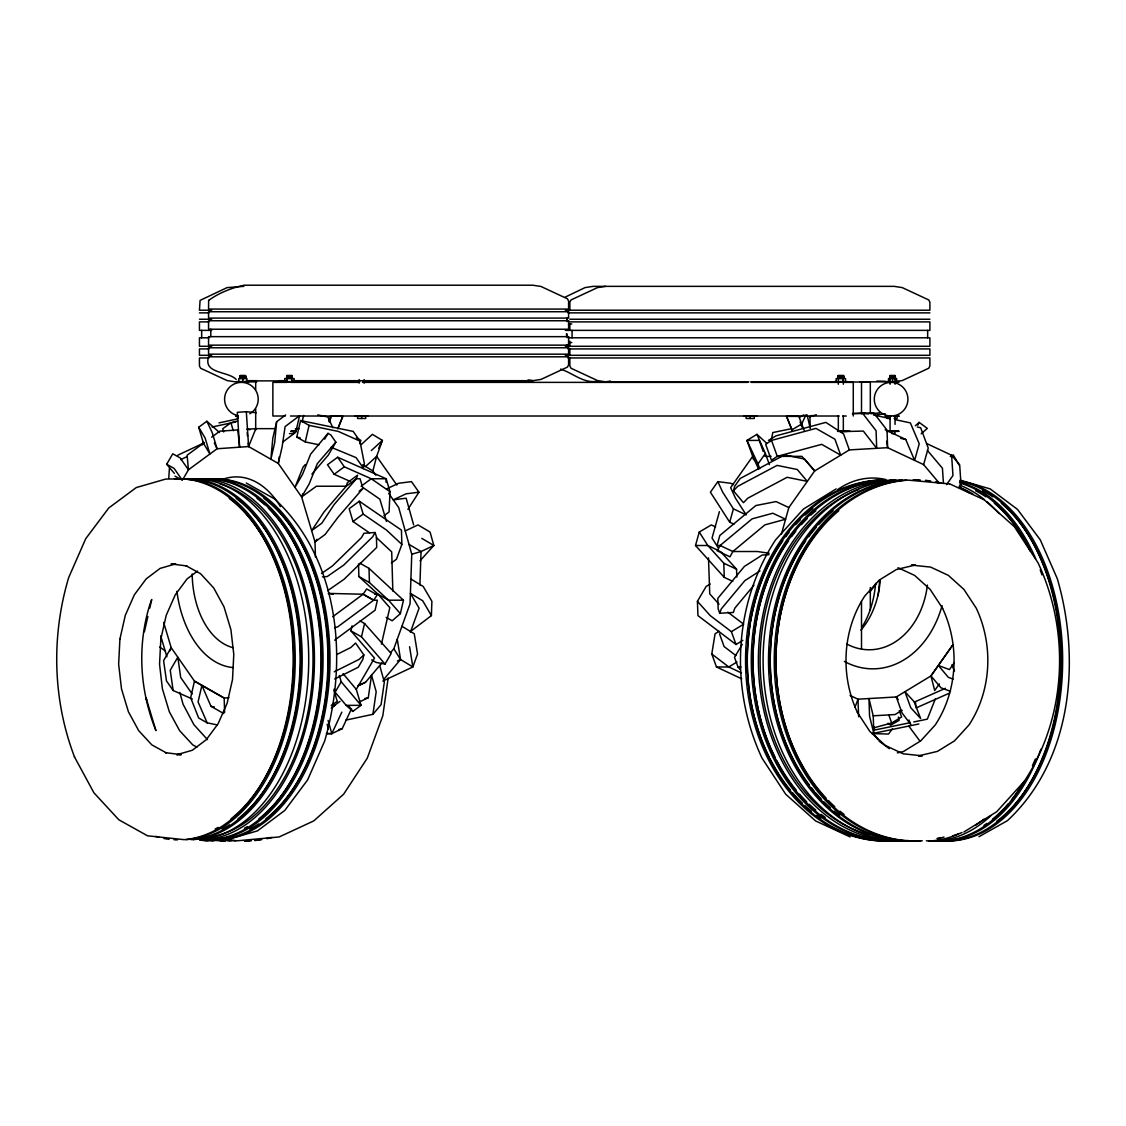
<?xml version="1.0" encoding="UTF-8"?>
<svg xmlns="http://www.w3.org/2000/svg" width="1126" height="1126" viewBox="0 0 1126 1126"><rect width="100%" height="100%" fill="white"/><g stroke="black" fill="none" stroke-linecap="round" stroke-linejoin="round"><path stroke-width="1.5" d="M388.597 493.244L398.717 507.601L411.764 554.245L410.047 603.817L393.833 648.759L390.567 652.616M419.899 585.084L421.054 551.515L409.005 544.379M411.004 631.095L431.399 615.612L431.891 601.312L423.221 586.491L410.906 579.031M386.007 482.139L386.162 478.761L337.645 457.24L327.497 464.714L334.155 474.271L350.003 481.309M337.645 457.24L344.303 466.811L371.256 478.761L386.162 478.761L390.018 491.724L389.061 511.978L383.98 515.708M566.716 344.669L566.477 346.358M567.054 344.669L566.814 346.358M168.745 478.325L169.435 468.177M276.63 421.757L274.702 442.673L270.873 459.225L272.802 438.31L276.63 421.757L285.624 414.987M978.944 836.717L1007.488 820.615C1072.276 760.177 1080.988 660.019 1057.314 578.708L1040.269 539.833L1017.51 509.402L990.162 488.909L960.225 480.197M388.146 678.105L382.812 715.756L367.273 758.178L343.627 794.21L313.746 820.924L279.178 836.942L237.445 840.784A180.568 139.286 -90 0 1 227.114 839.602M359.391 701.934L368.286 697.754L371.552 675.15L376.183 691.716L372.917 714.32L345.823 720.119M279.29 456.692L278.305 463.462L301.613 496.946L314.999 541.902L315.435 557.117M741.752 678.837L716.46 666.958L711.787 654.009L715.08 633.755L719.19 631.264M771.521 439.013L772.802 432.553L791.465 428.696M144.409 631.785L147.872 616.499M149.8 607.998L151.728 599.496L149.659 605.281C137.034 646.338 139.849 690.97 155.951 730.633L146.07 697.965L146.605 699.668M318.996 444.784L305.245 441.941L296.771 437.099L300.586 420.547L353.198 431.413L359.926 441.068L364.388 463.673L363.234 468.641M302.078 422.025L303.612 415.395M305.245 441.941L309.073 425.375L300.586 420.547M334.183 689.056L335.126 692.251L346.161 705.326L352.804 711.393L361.052 705.34L356.295 689.379L374.494 658.077L350.946 630.856L352.1 625.859M364.557 623.523L391.172 653.502L385.036 664.073L361.488 636.852L364.557 623.523L360.038 620.947M336.843 654.487L350.833 647.506L355.591 643.045L363.867 654.924L362.839 659.386L358.265 667.239L334.661 679.02M381.418 644.142L389.821 607.66L378.026 594.204L358.884 576.526L358.518 563.943M386.162 617.372L392.186 620.792L400.363 613.656L403.46 600.2L388.569 600.2L378.026 594.204L374.817 594.232M375.873 475.2L372.889 470.964L376.647 456.354L382.404 440.407L372.396 434.34L361.319 444.503M566.477 333.746L566.744 336.787M566.814 333.746L567.082 336.787M732.787 581.368L724.271 577.371L695.502 545.505L699.26 532.049L711.322 524.913L715.573 526.912M719.415 511.654L712.04 538.059L718.008 547.475M733.42 490.795L737.741 486.319L777.095 465.39L797.278 469.514L807.3 481.393L787.116 477.283L747.777 498.199L743.456 502.675L733.42 490.795L734.673 486.319L740.204 478.48L784.47 454.932L804.654 459.056L814.675 470.935L788.847 507.573L781.388 534.245M729.69 522.183L733.42 508.853L722.709 492.203L717.853 481.632L710.407 492.203L729.69 522.183L733.941 524.181M939.309 483.209L923.616 464.602L928.246 448.035L920.646 427.725L917.268 426.993M170.082 650.715L171.166 647.647L163.636 622.354M753.941 585.224L734.828 608.153L733.308 612.46L719.739 613.248L721.259 608.941L744.863 580.622L759.966 570.952M359.729 443.588L360.883 440.407L356.421 437.704M410.399 632.235L419.097 608.153L410.413 593.332L422.729 600.791L431.399 615.612M369.511 532.865L352.987 521.535L349.173 508.699L359.321 501.239L401.447 530.121L401.855 544.421L396.451 559.242L391.384 562.972M854.972 707.325L858.026 699.19L896.282 696.966L930.963 675.938L952.892 644.804L930.935 675.938L934.693 690.519L939.295 683.975M202.258 444.911L203.426 441.786M935.34 698.824L927.331 719.148L913.749 721.949M328.693 420.885L330.481 416.381L331.748 415.733L342.783 416.381L338.602 426.881M316.983 539.27L314.999 541.902L325.147 534.442L338.011 517.284L362.952 488.388L360.081 478.761L356.351 478.761L334.197 504.448L321.811 523.21L311.649 530.67L324.049 511.908L346.203 486.235L347.427 482.646L357.589 475.172L356.351 478.761L346.203 486.235L316.392 486.235L301.613 496.946L302.866 493.821M329.242 421.969L331.748 415.733M337.772 428.837L342.783 416.381M183.116 478.958L188.436 469.795L217.051 448.767L248.607 446.543L255.841 428.654L275.138 428.654M326.526 733.645L331.804 733.645L341.84 712.139M326.54 733.49L331.762 733.631L342.177 728.761L351.495 708.789M800.98 425.515L806.005 414.762M378.716 448.247L382.404 440.407L371.313 450.569M917.76 425.276L919.126 422.377L927.289 428.387L921.167 433.848M1024.449 781.078C1066.603 716.882 1070.446 631.841 1037.989 562.733L1014.343 526.701L984.462 499.972M869.765 592.065L875.732 584.38M311.916 474.13L328.285 455.143L335.858 442.152L330.861 434.974L328.018 433.355L310.649 454.102L302.514 474.384L294.956 487.389L303.077 467.107L305.287 464.545M321.501 573.528L332.494 565.899L361.488 537.581L363.937 533.274L375.127 532.485L372.692 536.792L343.697 565.111L327.216 576.54L322.416 576.878M174.389 473.413L166.676 464.264L172.757 453.792L180.16 457.916L188.436 469.795L187.113 455.214L203.454 443.208L198.711 427.247L206.874 421.237L219.5 432.511M324.654 439.126L328.018 433.355M301.613 496.946L309.171 483.941L317.307 463.659L335.858 442.152M335.126 692.251L341.22 681.779L339.306 675.403M742.85 640.356L736.024 644.508L697.937 615.612L697.43 601.312L706.115 586.491L710.225 584M742.259 644.339L734.504 657.345L737.98 666.972L739.993 669.351M407.908 509.332L418.928 492.203L411.469 481.632L398.576 483.279L387.231 488.614M332.705 616.752L363.121 594.204L366.682 588.912L377.224 594.922L373.649 600.228L363.107 594.232L328.243 593.402L333.31 594.204M759.726 468.726L757.995 463.94L765.37 453.482L756.939 434.34L746.932 440.407L752.689 456.354L758.6 468.909M946.544 484.63L952.962 475.524L951.611 455.242L926.543 443.475M959.197 487.685L961.041 485.081L959.676 464.799L951.611 455.242M954.355 662.609L949.443 669.576L938.338 665.466L948.359 677.345L953.131 679.105M892.454 728.733L888.527 734.039L872.903 733.617M365.584 682.243L358.082 685.762L365.584 682.243L381.883 662.933M384.416 678.626L400.56 659.498L397.408 660.976M372.917 714.32L381.067 704.651L384.332 682.06L379.701 665.494M420.026 560.804L433.834 545.505L430.062 532.049L418.013 524.913L405.247 530.923M1024.294 781.303L996.651 811.804L963.856 832.001M363.867 654.924L359.11 659.386L334.239 671.8M365.556 466.516L376.647 456.354L396.873 485.053M915.325 425.755L919.126 422.377M282.598 442.152L295.744 432.271L299.558 415.719L285.103 426.585L282.119 446.895L278.305 463.462L248.607 446.543L248.255 443.095M197.543 571.093L187.085 578.905L175.234 594.866L166.226 615.317L160.835 639.061L159.554 664.199L162.411 688.859L169.336 711.787L179.611 730.647L192.757 744.891L196.923 747.087M334.633 640.187L375.085 610.193L377.379 600.2L373.649 600.228M237.699 420.983L230.914 422.743L222.751 428.753L223.694 431.948M211.632 437.198L219.795 431.188L237.825 429.921L239.599 447.177L237.319 412.327L246.327 411.694L256.278 412.763M334.155 474.271L344.303 466.811M361.108 486.235L371.256 478.761L390.018 491.724M359.138 491.189L362.952 488.388M352.987 521.535L363.149 514.075L359.321 501.239M331.874 707.339L339.953 701.385M331.297 708.043L334.971 705.34L331.241 705.34L337.265 701.399L333.929 690.238M327.61 590.7L344.092 579.271L376.717 547.419L376.422 536.792L375.127 532.485M836.182 488.909L803.401 509.093L775.603 539.833C733.448 604.029 729.606 689.07 762.049 758.178L785.695 794.21L815.576 820.924L850.144 836.942M810.284 427.95L809.89 416.747L812.113 415.41M801.839 423.883L791.93 429.893L786.553 416.381L798.841 416.381L804.133 430.259M849.356 449.907L814.675 470.935L801.867 456.354L777.278 456.354L771.437 460.281L765.68 444.32L771.521 440.407L815.928 428.387L834.929 439.21L840.686 455.157L821.684 444.348L777.278 456.354L771.521 440.407L768.453 440.407L775.884 435.903L825.822 422.377L843.599 433.946L849.356 449.907L887.612 447.684L923.616 464.602M697.43 601.312L710.225 615.612L731.379 631.658L743.695 624.198L727.818 612.164M736.967 661.989L728.761 666.972L716.46 666.972M902.151 710.253L895.071 714.546L873.227 715.812L868.948 698.556L869.553 716.15L873.832 733.406L873.227 715.812M873.734 727.846L891.693 722.991L901.602 716.981L899.294 710.605M799.587 417.296L803.865 414.861M950.274 456.579L953.243 454.932L959.324 465.39M565.168 297.137L585.027 287.609L593.106 286.356L894.171 286.356L902.264 287.609L928.781 299.966L929.893 302.261L929.893 310.213L565.308 310.213M177.725 455.242L204.355 442.729M180.723 459.605L187.043 456.635M382.854 681.061L412.862 666.958L417.549 654.009L414.255 633.755L401.94 626.295M914.143 702.188L945.432 688.31M916.128 707.916L949.668 693.039M809.89 416.747L816.294 414.734M334.577 627.787L337.701 626.858L373.663 600.2L363.121 594.204M411.764 554.245L421.054 551.515L433.834 545.505L421.786 538.369M227.565 839.574L257.502 830.861L284.85 810.368L307.609 779.938L324.654 741.063C348.328 659.737 339.616 559.58 274.814 499.156M897.366 752.886L903.319 751.591L920.744 740.866L935.284 724.905C957.818 690.604 959.873 645.156 942.532 608.237M338.94 729.465L342.177 728.761M218.965 422.897L237.361 418.956M212.068 426.993L235.77 421.926M364.894 698.486L368.286 697.754M910.357 722.653L874.719 730.014L873.945 726.706M872.087 733.645L918.844 723.976M605.563 286.356L597.484 287.609L570.966 299.966L569.84 302.261L569.84 310.213M363.191 381.827L523.773 381.827L531.852 380.56M292.661 380.687L532.894 380.687L540.973 379.42L567.49 367.076L568.602 364.768L568.602 356.815L208.563 356.815C203.102 373.916 228.057 371.017 236.193 379.42M560.579 369.117C572.993 373.016 584.197 384.219 597.962 381.067M610.419 381.067L605.563 381.827L597.484 380.56L570.966 368.216L569.84 365.908L569.84 357.955M885.247 381.278L876.858 381.067M897.703 381.278L902.264 380.56L928.781 368.216L929.893 365.908L929.893 357.955L568.011 357.955M418.928 492.203L406.036 493.835L393.255 499.845L406.148 498.199L413.608 524.857M871.383 413.721L879.673 412.82M876.901 414.734L885.317 413.819M255.841 428.654L246.833 429.287L250.155 429.639M228.902 697.726L224.173 698.05L194.474 681.131L171.166 647.647L163.594 660.638L166.479 680.92L173.137 690.491L192.307 698.993M769.016 554.639L762.218 555.034L744.37 566.462L717.811 598.314L718.177 608.941L719.739 613.248M860.926 413.369L868.568 413.946M852.748 413.397L873.649 412.82L887.007 430.076L887.612 447.684L886.725 441.167M295.279 428.795L298.798 428.696M852.41 413.749L862.727 413.467L876.084 430.723L876.69 448.317L863.332 431.061L840.981 431.666M841.178 431.328L849.877 431.089M243.863 286.356L227.072 287.609L200.09 300.389L199.443 310.213L211.688 310.213M199.443 312.873L208.957 312.873M568.011 312.873L929.893 312.873M199.443 319.235L211.688 319.235M569.84 319.235L929.893 319.235M208.957 321.881L199.443 321.881L199.443 330.368L211.688 330.368M569.84 321.881L929.893 321.881L929.893 330.368L565.308 330.368M568.56 323.978L571.783 323.978M208.957 337.8L199.443 337.8L199.443 346.287L211.688 346.287M568.011 337.8L929.893 337.8L929.893 346.287L565.308 346.287M568.56 342.543L571.783 342.543M208.957 348.933L199.443 348.933L199.443 355.309L211.688 355.309M568.011 348.933L929.893 348.933L929.893 355.309L565.308 355.309M208.957 357.955L199.443 357.955L199.443 365.908L200.555 368.216L227.072 380.56L235.165 381.827M240.345 375.521L245.355 375.521M286.933 375.521L291.958 375.521M843.374 375.521L838.335 375.521L838.335 384.248M240.007 375.69L245.679 375.69M286.623 375.69L292.296 375.69M838.04 375.69L843.698 375.69M889.723 375.69L895.381 375.69M240.007 376.028L245.679 376.028M286.623 376.028L292.296 376.028M838.04 376.028L843.698 376.028M889.723 376.028L895.381 376.028M240.345 376.183L245.341 376.183M286.961 376.183L291.958 376.183M838.363 376.183L843.374 376.183M890.047 376.183L895.043 376.183M240.007 376.351L245.679 376.351M286.623 376.351L292.296 376.351M838.04 376.351L843.698 376.351M889.723 376.351L895.381 376.351M240.007 376.689L245.679 376.689M286.623 376.689L292.296 376.689M838.04 376.689L843.698 376.689M889.723 376.689L895.381 376.689M240.007 377.027L245.679 377.027M286.623 377.027L292.296 377.027M838.04 377.027L843.698 377.027M889.723 377.027L895.381 377.027M240.485 377.196L245.341 377.196M286.961 377.196L291.958 377.196M838.363 377.196L843.374 377.196M890.202 377.196L895.043 377.196M240.007 377.365L245.679 377.365M286.623 377.365L292.296 377.365M838.04 377.365L843.698 377.365M889.723 377.365L895.381 377.365M240.007 377.703L245.679 377.703M286.623 377.703L292.296 377.703M838.04 377.703L843.698 377.703M889.723 377.703L895.381 377.703M240.345 377.857L245.341 377.857M286.961 377.857L291.958 377.857M838.363 377.857L843.374 377.857M890.047 377.857L895.043 377.857M240.007 378.026L245.679 378.026M286.623 378.026L292.296 378.026M838.04 378.026L843.698 378.026M889.723 378.026L895.381 378.026M240.007 378.364L245.679 378.364M286.623 378.364L292.296 378.364M838.04 378.364L843.698 378.364M889.723 378.364L895.381 378.364M246.298 380.687L256.334 380.687M278.601 380.687L285.638 380.687M283.822 380.87L255.686 380.87L255.686 389.652M236.319 381.587L249.381 381.587M282.893 381.587L295.955 381.587M834.31 381.587L847.371 381.587M886.035 381.587L899.083 381.587M236.319 381.911L256.686 381.827M282.893 381.911L295.955 381.911M297.588 381.827L359.827 381.827M593.106 381.827L748.931 381.827M750.803 381.827L847.371 381.911M860.194 381.827L899.083 381.911M292 382.01L302.655 382.01M826.695 382.01L837.42 382.01M843.374 382.01L870.314 382.01L870.314 413.636M286.947 382.376L272.872 382.376L272.872 416.015L285.188 416.015M290.466 382.376L359.053 382.376M362.572 382.376L747.748 382.376M751.267 382.376L839.208 382.376M842.727 382.376L853.269 382.376L853.269 416.015M862.15 413.228L865.218 413.228M235.63 415.93L238.149 415.93M355.112 415.93L368.174 415.93M743.653 415.93L756.714 415.93M885.332 415.93L890.779 415.93M894.157 415.93L898.998 415.93M290.466 416.015L355.534 416.015M367.85 416.015L744.23 416.015M756.545 416.015L839.208 416.015M842.727 416.015L846.245 416.015M235.63 416.268L238.149 416.268M355.112 416.268L368.174 416.268M743.653 416.268L756.714 416.268M885.332 416.268L890.779 416.268M894.157 416.268L898.998 416.268M890.131 418.478L887.795 418.478L887.795 416.268M894.199 418.478L897.14 418.478L897.14 416.268M295.772 428.654L298.953 428.654M291.113 431.047L295.955 431.047M837.575 431.047L847.371 431.047M886.908 431.047L898.872 431.047M290.775 431.385L295.955 431.385M837.575 431.385L847.371 431.385M886.908 431.385L898.872 431.385M289.424 433.594L293.478 433.594L293.478 431.385M891.778 433.594L894.888 433.594L894.888 431.385M764.99 456.354L771.141 456.354M695.502 545.505L707.804 545.505L719.148 550.839M737.98 666.972L741.049 666.958M346.146 705.34L361.052 705.34L341.22 681.779M949.471 483.899L908.161 480.112A180.568 139.286 -90 0 0 776.11 669.59A180.568 139.286 -90 0 0 922.264 840.784M717.853 481.632L730.746 483.279L733.589 484.616M769.128 553.246L757.46 551.515L732.871 551.515L720.091 545.505L717.023 545.505L719.81 535.512L755.87 505.532L776.067 501.577L788.847 507.573M528.038 379.926L532.894 380.687M518.917 381.067L523.773 381.827M385.036 664.073L376.154 662.44L371.636 659.878M309.073 425.375L338.293 431.413L359.926 441.068M296.771 437.099L300.163 437.803M331.044 447.261L356.097 457.635L362.699 467.107M217.177 724.905L207.156 722.836L198.077 701.92L201.906 685.368L210.97 706.284L214.32 706.973M317.785 414.875L327.835 416.972L332.86 427.725M873.579 415.015L890.3 418.59M895.325 419.674L910.371 422.897L919.238 443.813L914.608 460.365L905.74 439.45L885.177 429.78M900.716 438.38L905.74 439.45M950.513 691.336L940.984 687.817L930.963 675.938M949.894 483.969L984.138 499.775M897.985 567.715L914.593 575.386L930.146 589.391L942.645 608.434M733.42 508.853L746.186 514.864L735.475 498.199L730.633 487.642L752.689 456.354L753.519 459.605M699.26 532.049L707.804 545.505L723.779 563.211L736.559 569.207L736.826 577.075M850.06 695.46L857.998 699.19L858.631 716.783M741.485 672.94L728.761 666.958L711.787 654.009M166.676 464.264L174.08 468.374L181.427 478.944A180.568 114.908 -90 0 1 302.021 650.181A180.568 114.908 -90 0 1 193.067 839.644M174.952 476.143L182.356 480.267M246.284 483.054L274.505 498.846M359.982 563.225L369.018 568.377L403.46 600.228M358.884 576.526L369.412 582.536L388.554 600.228M350.946 630.856L361.488 636.852M210.97 706.284L223.694 713.532M207.156 722.836L198.669 718.008L190.66 697.698L194.474 681.131L224.173 698.05L224.609 712.448M362.699 464.785L372.889 470.964M393.833 648.759L400.56 659.512L412.876 666.972L409.568 646.718M363.149 514.075L386.556 530.121L401.855 544.421M159.667 647.07L165.438 651.011M362.558 487.22L379.87 499.198L386.5 521.437M889.287 748.663L879.139 741.161M888.02 723.216L890.652 725.186L899.125 720.359L898.365 717.037M735.841 655.515L724.088 646.549L719.5 633.825M756.939 434.34L766.792 443.377M376.394 537.581L391.707 551.881L392.833 591.051M919.745 740.866L908.907 726.256M914.875 702.525L904.952 691.702L910.709 707.663L920.632 718.487L914.706 703.286M207.465 739.627L193.897 724.665L183.059 704.243L179.808 692.42M720.57 551.515L736.559 569.207M719.05 604.254L709.746 593.852L708.493 557.863M388.569 600.2L400.363 613.656M927.374 450.386L942.434 468.247L943.461 483.448M343.078 673.672L356.309 689.379M898.21 699.542L896.282 696.966L902.039 712.913L910.737 724.482L908.935 719.978M873.058 733.04L878.125 739.81M349.102 706.312L352.804 711.393M192.11 693.883L180.695 677.486L177.824 657.204L170.251 670.209L173.137 690.491M857.407 712.476L869.905 731.52L885.444 745.511L903.151 753.815L922.321 755.813L918.506 755.884L937.437 751.38L954.496 740.866L969.036 724.905C991.57 690.604 993.625 645.156 976.284 608.237L963.898 589.391L948.359 575.386L930.653 567.096L911.483 565.097L915.297 565.027L896.366 569.531L879.307 580.045L864.768 596.006C842.234 630.307 840.179 675.741 857.519 712.674M198.711 427.247L205.143 438.07L209.9 454.017L203.454 443.208M74.541 757.038L93.922 792.803L118.835 819.784L147.52 835.802L184.073 839.644A180.568 114.908 -90 0 0 293.013 650.181A180.568 114.908 -90 0 0 172.447 478.986L165.775 479.057L136.288 487.558L108.786 507.953L85.731 538.692L68.686 577.568C51.163 636.106 52.697 699.851 74.541 757.038L74.471 756.785M951.737 665.016L954.552 670.997M757.995 463.94L746.932 440.407L759.234 440.407L763.259 451.568M206.874 421.237L212.293 432.806L217.051 448.767L214.334 442.982M800.093 421.969L802.599 428.204M786.553 416.381L792.197 430.399M888.808 715.01L891.693 722.991M765.37 453.482L769.41 464.644M731.379 631.658L736.024 644.508M230.914 422.743L233.293 430.723M160.694 635.894L166.901 656.768M328.088 720.401L331.804 733.645M807.103 414.889L810.157 428.133M327.187 724.215L328.37 729.352M397.267 639.258L400.56 659.512M246.327 411.694L248.607 446.543M247.185 432.736L247.537 436.184M915.551 702.54L915.86 706.466M723.779 563.211L724.271 577.371M369.018 568.377L369.412 582.536M567.082 318.222L567.11 321.487M566.744 318.222L566.786 321.487M927.655 330.368L927.655 337.8M896.606 381.756L896.606 378.533L888.513 378.533L888.513 381.756M895.057 384.248L895.057 375.521L890.047 375.521L890.061 384.248M895.057 415.677L895.057 424.403M894.804 416.268L894.804 418.478M892.552 378.533L892.552 381.756M890.061 415.677L890.061 429.639M887.189 416.268L887.189 418.478M870.314 587.519L870.314 610.348M861.503 382.01L861.503 413.636M861.503 601.565L861.503 648.984M845.513 381.756L845.513 378.533L836.168 378.533L836.168 381.756M843.332 375.521L843.332 384.248M843.332 415.677L843.332 431.385M843.177 378.533L843.177 381.756M838.335 415.677L838.335 431.385M754.223 416.268L754.223 418.478L746.13 418.478L746.13 416.268M750.183 416.268L750.183 418.478M572.078 330.368L572.078 337.8M569.84 323.584L569.84 330.368M569.84 341.192L569.84 346.287M569.84 348.933L569.84 355.309M365.683 416.268L365.683 418.478L357.589 418.478L357.589 416.268M364.148 379.603L364.148 383.107M361.643 416.268L361.643 418.478M359.138 379.603L359.138 383.107M294.097 381.756L294.097 378.533L284.751 378.533L284.751 381.756M291.761 378.533L291.761 381.756M287.088 378.533L287.088 381.756M255.686 408.977L255.686 430.062M246.904 381.756L246.904 378.533L238.811 378.533L238.811 381.756M242.85 378.533L242.85 381.756M238.093 416.268L238.093 418.478M237.487 416.268L237.487 418.478M210.801 329.228L210.801 336.66M201.667 330.368L201.667 337.8M237.051 415.438A16.82 16.82 0 0 1 226.833 390.778A16.82 16.82 0 0 1 253.294 387.302A16.82 16.82 0 0 1 249.803 413.763M837.702 489.571A95.414 73.598 -90 0 1 885.937 479.563M942.082 605.619A95.414 73.598 -90 0 1 844.331 661.412M927.402 585.056A76.329 58.876 -90 0 1 846.682 643.959M880.194 580.073A76.329 58.876 -90 0 1 860.94 630.138M891.876 840.784A180.568 139.286 -90 0 1 745.722 669.59A180.568 139.286 -90 0 1 877.787 480.112M908.147 840.503A180.568 139.286 -90 0 1 758.516 668.464A180.568 139.286 -90 0 1 895.789 479.901A180.568 139.286 -90 0 0 890.427 479.887A180.568 139.286 -90 0 1 895.592 479.943M899.308 840.784A180.568 139.286 -90 0 1 753.153 669.59A180.568 139.286 -90 0 1 885.219 480.112M893.565 840.784A180.568 139.286 90 0 1 747.411 669.59A180.568 139.286 90 0 1 879.476 480.112M897.619 840.784A180.568 139.286 -90 0 1 751.464 669.59A180.568 139.286 -90 0 1 883.53 480.112M914.833 840.784A180.568 139.286 -90 0 1 768.678 669.59A180.568 139.286 -90 0 1 900.744 480.112M839.644 815.365A178.33 137.555 -90 0 1 834.267 811.184M830.326 807.821A178.33 137.555 -90 0 1 823.95 801.839M821.487 799.319A178.33 137.555 -90 0 1 815.562 792.774M814.506 791.522A178.33 137.555 -90 0 1 811.396 787.679M809.369 785.033A178.33 137.555 -90 0 1 805.723 540.902M808.778 536.666A178.33 137.555 -90 0 1 816.35 527.221M818.63 524.646A178.33 137.555 -90 0 1 833.071 510.725M868.822 834.816A178.33 137.555 -90 0 1 760.205 667.268A178.33 137.555 -90 0 1 858.631 489.458M820.798 818.278A178.33 137.555 90 0 1 816.702 815.365M811.325 811.184A178.33 137.555 90 0 1 804.794 805.484M802.247 803.077A178.33 137.555 90 0 1 792.605 792.774M790.508 790.255A178.33 137.555 90 0 1 770.114 758.868M769.34 757.319A178.33 137.555 90 0 1 750.338 623.072M750.62 621.341A178.33 137.555 90 0 1 782.767 540.902M785.821 536.666A178.33 137.555 90 0 1 788.988 532.542M795.674 524.646A178.33 137.555 90 0 1 800.361 519.719M805.174 515.061A178.33 137.555 90 0 1 812.859 508.488M909.428 840.784A180.568 139.286 90 0 1 763.273 669.59A180.568 139.286 90 0 1 895.339 480.112M916.522 840.784A180.568 139.286 -90 0 1 770.367 669.59A180.568 139.286 -90 0 1 902.433 480.112M925.572 480.563A180.568 139.286 -90 0 1 929.034 481.013M935.931 482.238A180.568 139.286 -90 0 1 939.351 483.012M920.575 840.784A180.568 139.286 -90 0 1 774.421 669.59A180.568 139.286 -90 0 1 906.472 480.112M913.383 479.887A180.568 139.286 -90 0 1 918.605 480.014M925.516 480.38A180.568 139.286 -90 0 1 930.723 481.013M935.903 481.886A180.568 139.286 -90 0 1 941.04 483.012M913.341 479.901A180.568 139.286 -90 0 1 920.28 480.014M825.161 817.335A178.33 137.555 -90 0 1 821.079 814.351M815.731 810.073A178.33 137.555 -90 0 1 809.256 804.288M806.737 801.839A178.33 137.555 -90 0 1 799.502 794.112M796.251 790.255A178.33 137.555 -90 0 1 776.644 760.402M775.082 757.319A178.33 137.555 -90 0 1 768.115 579.214M768.777 577.582A178.33 137.555 -90 0 1 788.51 540.902M791.55 536.666A178.33 137.555 -90 0 1 795.815 531.19M801.416 524.646A178.33 137.555 -90 0 1 807.286 518.523M810.917 515.061A178.33 137.555 -90 0 1 815.857 510.725M844.036 814.351A178.33 137.555 -90 0 1 840.01 811.184M834.76 806.666A178.33 137.555 -90 0 1 828.455 800.586M826.02 798.038A178.33 137.555 -90 0 1 838.814 510.725M233.209 667.577A95.414 60.72 90 0 1 176.895 591.319M222.23 479.521A95.414 60.72 90 0 1 280.444 506.644M232.815 647.605A76.329 48.573 90 0 1 192.18 573.95M263.991 498.41A178.33 113.487 -90 0 1 328.553 657.668A178.33 113.487 -90 0 1 265.877 818.785M258.741 823.922A178.33 113.487 -90 0 1 249.958 829.018M209.267 478.986A180.568 114.908 -90 0 1 329.848 650.181A180.568 114.908 -90 0 1 220.893 839.644M207.226 478.986A180.568 114.908 -90 0 1 327.793 650.181A180.568 114.908 -90 0 1 218.852 839.644M188.746 479.549A180.568 114.908 90 0 1 314.295 650.181A180.568 114.908 90 0 1 200.372 839.883M200.273 478.986A180.568 114.908 90 0 1 320.84 650.181A180.568 114.908 90 0 1 211.899 839.644M202.314 478.986A180.568 114.908 -90 0 1 322.88 650.181A180.568 114.908 -90 0 1 213.94 839.644M257.038 498.41A178.33 113.487 -90 0 1 264.765 504.786M268.41 508.234A178.33 113.487 -90 0 1 321.473 667.859A178.33 113.487 -90 0 1 258.924 818.785M247.41 826.611A178.33 113.487 -90 0 1 244.483 828.243M236.179 498.41A178.33 113.487 90 0 1 300.741 657.668A178.33 113.487 90 0 1 238.05 818.785M229.465 824.851A178.33 113.487 90 0 1 222.132 829.018M219.922 483.884A178.33 113.487 90 0 1 312.873 668.323A178.33 113.487 90 0 1 208.549 837.082M187.986 478.986A180.568 114.908 -90 0 1 308.566 650.181A180.568 114.908 -90 0 1 199.626 839.644M179.4 478.986A180.568 114.908 90 0 1 299.966 650.181A180.568 114.908 90 0 1 191.026 839.644M174.488 478.986A180.568 114.908 90 0 1 295.068 650.181A180.568 114.908 90 0 1 186.114 839.644M177.415 839.883A180.568 114.908 -90 0 1 174.066 839.757M169.041 839.306A180.568 114.908 -90 0 1 164.03 838.49M159.062 837.35A180.568 114.908 -90 0 1 155.796 836.393M229.225 498.41A178.33 113.487 90 0 1 293.787 657.668A178.33 113.487 90 0 1 231.097 818.785M218.12 827.455A178.33 113.487 90 0 1 215.179 829.018M875.62 583.395A76.329 48.573 -90 0 1 861.812 627.407M879.519 580.875A95.414 60.72 -90 0 1 878.041 595.682M958.62 487.094A180.568 114.908 -90 0 1 968.824 492.611M958.198 834A180.568 114.908 -90 0 1 928.978 840.981M959.479 482.857A180.568 114.908 -90 0 1 1030.135 550.994M1022.901 783.4A180.568 114.908 -90 0 1 932.933 840.784M960.774 487.868A178.33 113.487 -90 0 1 972.934 494.018M983.885 819.207A178.33 113.487 -90 0 1 975.398 825.358M962.026 832.508A178.33 113.487 -90 0 1 952.582 835.886M959.507 485.067A180.568 114.908 90 0 1 984.194 499.437M986.869 501.647A180.568 114.908 90 0 1 999.1 513.653M990.781 815.787A180.568 114.908 90 0 1 926.374 840.784M975.665 490.753A178.33 113.487 90 0 1 985.883 496.819M994.371 503.266A178.33 113.487 90 0 1 1029.769 549.769M1035.371 758.994A178.33 113.487 90 0 1 1032.429 765.638M1024.196 781.374A178.33 113.487 90 0 1 1011.5 799.924M1008.122 803.992A178.33 113.487 90 0 1 992.485 819.207M986.869 823.416A178.33 113.487 90 0 1 983.983 825.358M959.873 482.392A180.568 114.908 -90 0 1 1035.709 558.707M1040.213 569.939A180.568 114.908 -90 0 1 1041.972 574.879M1040.846 749.24A180.568 114.908 -90 0 1 934.974 840.784M959.802 481.252A180.568 114.908 90 0 1 1060.171 676.121A180.568 114.908 90 0 1 939.886 840.784M982.618 490.753A178.33 113.487 -90 0 1 992.836 496.819M1001.324 503.266A178.33 113.487 -90 0 1 1061.199 664.565A178.33 113.487 -90 0 1 996.665 821.361M960.182 480.943A180.568 114.908 -90 0 1 1062.282 674.798A180.568 114.908 -90 0 1 941.927 840.784M908.415 840.981A180.568 114.908 90 0 1 905.107 840.784M940.337 837.533A180.568 114.908 90 0 1 937.071 838.49M944.01 837.012A180.568 114.908 -90 0 1 937.465 838.898M221.4 841.023A180.568 139.286 -90 0 0 224.876 840.967A180.568 139.286 90 0 1 221.456 841.009M214.503 840.784A180.568 139.286 -90 0 1 209.337 840.32M270.324 837.462A180.568 139.286 -90 0 1 266.932 838.293M260.064 839.63A180.568 139.286 -90 0 1 254.856 840.348M249.62 840.798A180.568 139.286 -90 0 1 244.398 841.009A180.568 139.286 -90 0 0 251.309 840.798M235.77 840.784A180.568 139.286 -90 0 1 227.156 839.869M272.013 837.462A180.568 139.286 -90 0 1 266.904 838.673M261.753 839.63A180.568 139.286 -90 0 1 254.8 840.531M207.071 840.784A180.568 139.286 90 0 1 200.189 840.109M231.717 840.784A180.568 139.286 -90 0 1 226.551 840.32M230.028 840.784A180.568 139.286 90 0 1 224.862 840.32M225.073 841.009A180.568 139.286 -90 0 1 214.742 840.32M212.814 840.784A180.568 139.286 90 0 1 207.648 840.32M208.76 840.784A180.568 139.286 -90 0 1 200.146 839.869M224.623 840.784A180.568 139.286 90 0 1 219.471 840.32M119.919 639.061L118.638 664.199L121.495 688.859L128.42 711.787L138.695 730.647L151.841 744.891L166.507 752.97L165.522 752.675L181.328 754.673L176.712 754.744L192.321 750.24L206.255 739.726L218.106 723.765L227.114 703.314L232.505 679.569L233.786 654.431L230.929 629.772L224.004 606.844L213.729 587.983L200.583 573.739L185.917 565.66L186.902 565.956L171.096 563.957L175.712 563.887L160.103 568.391L146.169 578.905L134.318 594.866L125.31 615.317L119.919 639.061M208.634 300.431L208.563 309.073L568.602 309.073L568.602 301.121L567.49 298.826L540.973 286.468L532.894 285.216L244.286 285.216C232.097 287.623 218.345 293.21 208.634 300.431M720.091 545.505L717.206 550.811L729.972 556.821L732.871 551.515L764.906 524.857L785.582 519.241L772.816 513.231L752.14 518.847L720.091 545.505M568.602 311.733L208.563 311.733L208.563 318.095L568.602 318.095L568.602 311.733M568.602 320.755L208.563 320.755L208.563 329.228L568.602 329.228L568.602 320.755M568.602 336.66L208.563 336.66L208.563 345.147L568.602 345.147L568.602 336.66M568.602 347.793L208.563 347.793L208.563 354.169L568.602 354.169L568.602 347.793M882.7 413.763A16.82 16.82 0 0 0 907.922 399.195A16.82 16.82 0 0 0 882.7 384.628A16.82 16.82 0 0 0 882.7 413.763"/></g></svg>
